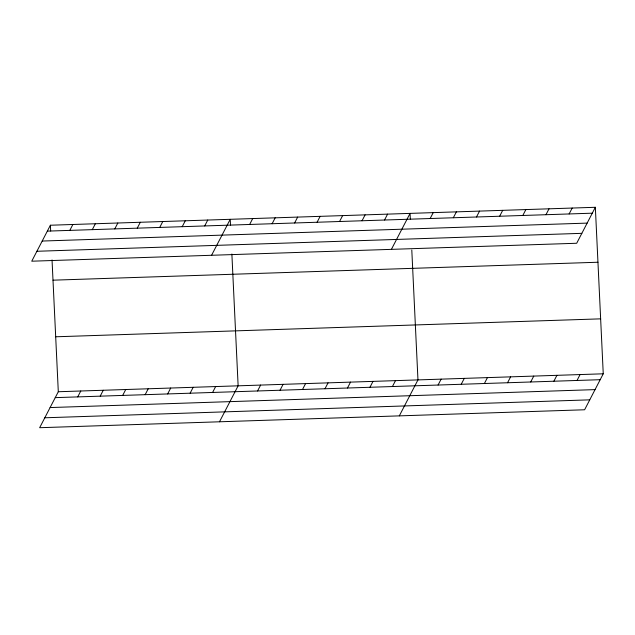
<?xml version="1.0" encoding="UTF-8"?>
<svg xmlns="http://www.w3.org/2000/svg" width="635" height="635" viewBox="0 0 635 635"><rect width="100%" height="100%" fill="white"/><g stroke="black" fill="none" stroke-linecap="round" stroke-linejoin="round"><path stroke-width="0.95" d="M50.395 225.227L31.75 261.199L576.699 243.261L595.344 207.288L50.395 225.227L50.665 231.013M69.818 230.386L72.874 224.488M92.297 229.648L95.353 223.75M114.776 228.902L117.832 223.012M137.255 228.163L140.311 222.274M52.038 259.937L58.301 391.739L39.656 427.712L584.605 409.773L603.25 373.801L595.344 207.288M159.734 227.425L162.79 221.528M77.724 396.891L80.78 391.001M182.213 226.687L185.269 220.79M100.203 396.153L103.259 390.263M204.692 225.941L207.748 220.051M122.682 395.414L125.738 389.517M211.582 255.278L230.227 219.313L230.505 225.092M145.161 394.676L148.217 388.779M249.65 224.465L252.706 218.567M167.64 393.938L170.696 388.041M272.129 223.726L275.185 217.829M190.119 393.192L193.175 387.302M294.608 222.988L297.664 217.091M212.598 392.454L215.654 386.564M317.087 222.242L320.143 216.352M219.488 421.791L238.133 385.818L231.878 254.016M339.566 221.504L342.622 215.614M257.556 390.977L260.612 385.08M362.045 220.766L365.101 214.868M280.035 390.231L283.091 384.342M384.524 220.027L387.58 214.13M302.514 389.493L305.57 383.603M391.414 249.357L410.059 213.392L410.337 219.178M324.993 388.755L328.049 382.857M430.165 218.519L433.221 212.63M347.472 388.017L350.528 382.119M453.326 217.757L456.382 211.868M369.951 387.279L373.007 381.381M476.488 216.995L479.544 211.106M392.43 386.532L395.486 380.643M499.65 216.233L502.706 210.344M399.32 415.869L417.965 379.897L411.797 250.023M522.811 215.471L525.867 209.582M438.071 385.032L441.127 379.135M545.965 214.709L549.021 208.82M461.232 384.27L464.288 378.373M569.127 213.947L572.183 208.058M484.394 383.508L487.45 377.611M507.555 382.746L510.611 376.849M530.717 381.984L533.765 376.087M553.871 381.222L556.927 375.325M577.032 380.46L580.088 374.563M47.339 231.124L592.288 213.185M42.196 241.046L587.145 223.107M36.893 251.277L581.843 233.339M53.007 280.178L597.956 262.239M55.689 336.788L600.639 318.849M58.301 391.739L603.25 373.801M55.245 397.637L600.194 379.698M50.101 407.559L595.051 389.62M44.799 417.782L589.748 399.844"/></g></svg>
